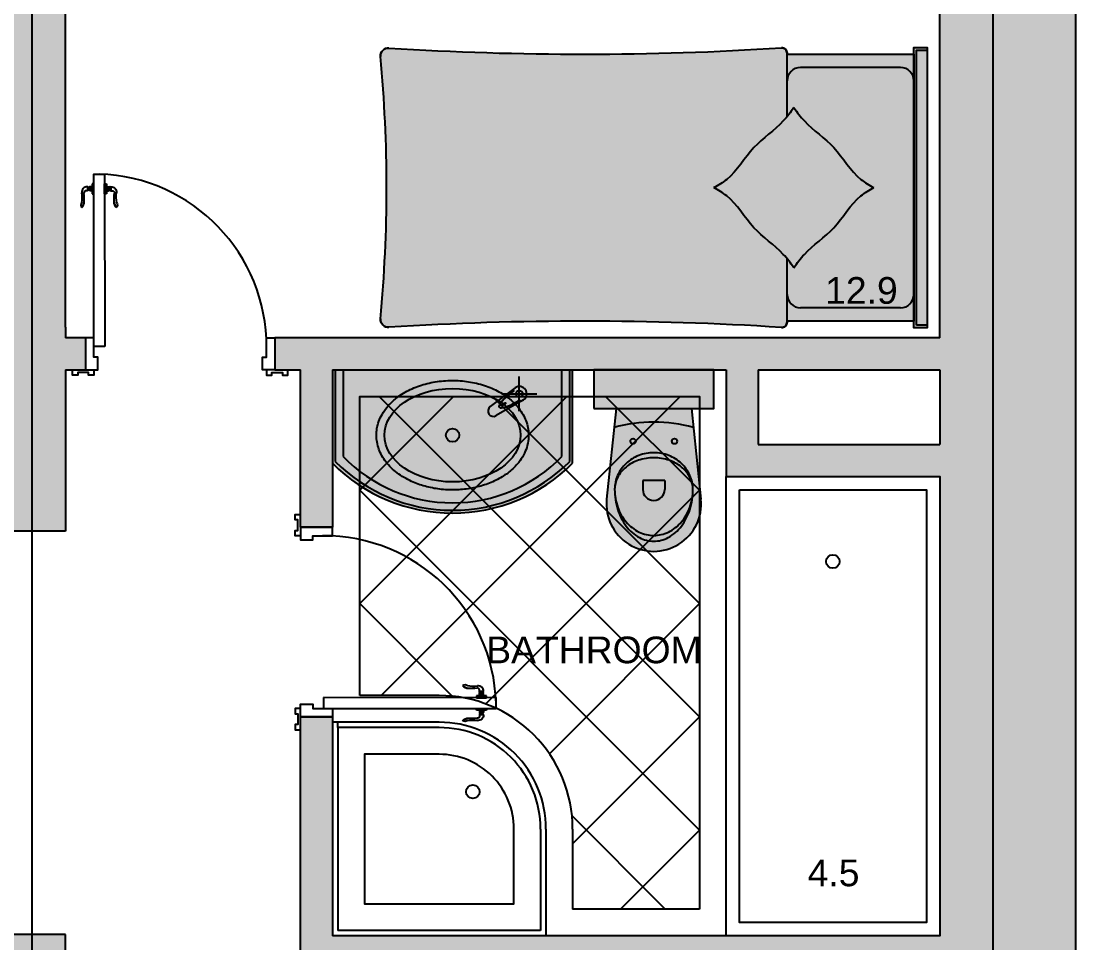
# Model space of a CAD drawing. Header units: millimetres. Extents: x 11159 to 50121, y 18346 to 37577.
# Drawn here: x 41554 to 45505, y 28550 to 32002 of the extents above; entities that cross this region are included whole.
import ezdxf

# ---------------------------------------------------------------- set-up
doc = ezdxf.new("R2010")
doc.units = ezdxf.units.MM
for name, color, linetype in [('area', 1, 'Continuous'), ('axis', 40, 'Continuous'), ('doors', 4, 'Continuous'), ('dwgmodels.com', 19, 'Continuous'), ('floor hatch', 252, 'Continuous'), ('furn1', 175, 'Continuous'), ('furnhatch', 254, 'Continuous'), ('furniture', 34, 'Continuous'), ('HATCH', 8, 'Continuous'), ('sanit', 7, 'Continuous'), ('wall', 5, 'Continuous')]:
    doc.layers.add(name, color=color, linetype=linetype)
doc.styles.get("Standard").update_dxf_attribs({"font": 'arial.ttf'})

# ---------------------------------------------------------------- blocks, each defined once
blk = doc.blocks.new('mixer4ws(plan)')
for p, q in [((0, 27.5), (116.8917906909264, 20)), ((0, -27.5), (116.8917906909264, -20))]:
    blk.add_line(p, q)
for centre, radius, start, end in [((0, 0), 27.5, 45.26509570862078, 314.7349042913792), ((0, 0), 24.5, 55.0340484638193, 65.91049388815965), ((15.18687301172031, 21.71655792537786), 2, 235.0340484630679, 267.8470974478014), ((116.8917906909264, 0), 20, 270, 90), ((0, 0), 24.5, 294.0895061118403, 304.9659515361807), ((15.18687301169484, -21.7165579253724), 2, 92.15290255282541, 124.9659515364113)]:
    blk.add_arc(centre, radius, start, end)
blk.add_ellipse((0, 0), major_axis=(90.30317867782287, 0), ratio=0.2214761461648493, start_param=4.880524547336707, end_param=7.685846067022384)
blk.add_ellipse((70.30317867782287, -9.095e-13), major_axis=(-10, 0), ratio=0.2)
blk = doc.blocks.new('fh')
h = blk.add_hatch(color=254)
edge = h.paths.add_edge_path()
edge.add_line((0, 450), (0, -450))
edge.add_line((0, -450), (-350, -450))
edge.add_arc((98.36429724347545, 0), 635.2405395293498, 134.8956784407616, 225.1043215592384, ccw=False)
edge.add_line((-350, 450), (0, 450))
blk.add_line((0, 450), (0, -450))
at = {"layer": 'sanit'}
for p, q in [((0, 450), (-350, 450)), ((0, 439), (-343.0498246804927, 439)), ((-350, -450), (0, -450)), ((-343.0498246804927, -439), (0, -439))]:
    blk.add_line(p, q, dxfattribs=at)
at = {"layer": 'sanit', "color": 30}
for p, q in [((0, 410), (-324.5766775833908, 410)), ((-324.5766775833908, -410), (0, -410))]:
    blk.add_line(p, q, dxfattribs=at)
at = {"layer": 'sanit', "color": 6, "ltscale": 7}
for p, q in [((-90, -184.6555987166939), (-90, -315.3444012833061)), ((-155.3444012833061, -250), (-24.65559871669393, -250))]:
    blk.add_line(p, q, dxfattribs=at)
at = {"layer": 'sanit'}
blk.add_circle((-244.9999173157848, 0), 25, dxfattribs=at)
at = {"layer": 'sanit', "ltscale": 7}
blk.add_circle((-90, -250), 12.71164712021709, dxfattribs=at)
at = {"layer": 'sanit'}
for centre, radius, start, end in [((98.36429724347545, 0), 635.2405395293498, 134.8956784406788, 225.1043215593212), ((91.43758126430293, 1.164153e-10), 617.657110310276, 134.7040022666926, 225.2959977333074)]:
    blk.add_arc(centre, radius, start, end, dxfattribs=at)
at = {"layer": 'sanit', "color": 30}
blk.add_arc((72.64943906184999, 5.82077e-11), 570.8665235686553, 134.0934033173231, 225.9065966826769, dxfattribs=at)
at = {"layer": 'sanit'}
blk.add_ellipse((-244.9999173157848, 0), major_axis=(0.001224676307221221, 255.0000982591156), ratio=0.6862739210982778, dxfattribs=at)
at = {"layer": 'sanit', "color": 30}
blk.add_open_spline([(-244.9985485600191, 285.0000982587808), (-251.579324528866, 285.0001298639108), (-258.1599661480868, 284.5665085021174), (-273.5649054977112, 282.5348557741381), (-282.3507054424845, 280.5757723392453), (-299.5597466940526, 275.1591809214442), (-307.9826966077671, 271.7026108350256), (-324.3140259380452, 263.4126307048136), (-332.2227158613969, 258.5799128408544), (-347.4190503069549, 247.6727110446664), (-354.7071791455965, 241.5984974746243), (-368.5878917021328, 228.3421497942181), (-375.1808480293839, 221.1600039429613), (-394.3273745884653, 197.5345541012939), (-405.6281616786728, 179.4631144366576), (-422.7923570148996, 143.9395571085042), (-429.2803449986968, 127.0131575517007), (-439.6967822099105, 91.7813181077363), (-443.6247278930969, 73.47609514935175), (-448.8170293526491, 36.17484841012629), (-450.0810640224372, 17.17954215832287), (-449.9105019393028, -20.78921383607667), (-448.4759162020055, -39.76180550700519), (-442.9471269365749, -76.97300464124419), (-438.8532630151603, -95.21091438521398), (-428.1136093920795, -130.2656921118614), (-421.4683221025043, -147.0823898723465), (-405.7886257604696, -178.6473386569996), (-396.7542296767933, -193.3963770397822), (-376.5031134578167, -220.2105486486689), (-365.2842340075294, -232.277152940922), (-344.7365368650062, -249.8573900472838), (-335.9100597084616, -256.2405441477313), (-317.4941184166819, -267.2312598610297), (-307.9037473455537, -271.8377572759637), (-288.1689989070292, -279.0743611670914), (-278.0248208572739, -281.7025558198802), (-259.1388454507105, -284.5843052180135), (-250.4369542252389, -285.1531913724029), (-233.0581981856376, -284.7765001309454), (-224.3824094177107, -283.8310169677716), (-207.2575797747122, -280.4649700502632), (-198.8092251119087, -278.045105142286), (-182.3087425111444, -271.8213301755604), (-174.2566586670582, -268.0182120418758), (-158.6745816260809, -259.14617572719), (-151.1442312606378, -254.0777486581355), (-136.6937695426168, -242.8001116816886), (-129.7732461297419, -236.5910515565774), (-110.6076117589255, -217.0338573291083), (-99.25778168387478, -202.3354988390347), (-79.34342033416033, -170.0441215840401), (-70.77752283547306, -152.4490167862386), (-56.67283895809669, -115.204550077091), (-51.13473463937407, -95.55489519634284), (-43.25876852573128, -55.10162384895375), (-40.92158622527495, -34.29894651123323), (-39.52541302755708, 7.512740399863105), (-40.46655452623963, 28.52037096687127), (-45.59614886331838, 69.78464118845295), (-49.78413053957047, 90.04007191635901), (-61.27278976672096, 128.8741137922625), (-68.57265681453282, 147.4523811310646), (-86.06753179623047, 182.064023892337), (-96.26262401853455, 198.0987497812603), (-116.3025166375446, 223.1043846232351), (-125.5613626837148, 232.8316716951667), (-145.3632435597829, 250.0893431563163), (-155.9083943490405, 257.6193797329906), (-175.3904381608008, 268.6263514060993), (-184.1048962746863, 272.6415862591821), (-201.9778068822343, 279.0524085544166), (-211.1361062242649, 281.4468269805657), (-228.546934401209, 284.3216896644444), (-236.7725337801385, 285.0000587520772), (-244.9985485600191, 285.0000982587808)], degree=3, knots=[0, 0, 0, 0, 0.0902653977134952, 0.0902653977134952, 0.2127414886783133, 0.2127414886783133, 0.3352175796431313, 0.3352175796431313, 0.4576936706079494, 0.4576936706079494, 0.5801697615727675, 0.5801697615727675, 0.7026458525375855, 0.7026458525375855, 0.9573566777619018, 0.9573566777619018, 1.164020774990034, 1.164020774990034, 1.370684872218165, 1.370684872218165, 1.577348969446297, 1.577348969446297, 1.784013066674429, 1.784013066674429, 1.99067716390256, 1.99067716390256, 2.197341261130692, 2.197341261130692, 2.404005358358824, 2.404005358358824, 2.610669455586955, 2.610669455586955, 2.752866286060256, 2.752866286060256, 2.895063116533557, 2.895063116533557, 3.037259947006857, 3.037259947006857, 3.156470105311757, 3.156470105311757, 3.275680263616657, 3.275680263616657, 3.394890421921557, 3.394890421921557, 3.514100580226458, 3.514100580226458, 3.633310738531358, 3.633310738531358, 3.752520896836258, 3.752520896836258, 3.980335035113517, 3.980335035113517, 4.208149173390776, 4.208149173390776, 4.435963311668035, 4.435963311668035, 4.663777449945295, 4.663777449945295, 4.891591588222554, 4.891591588222554, 5.119405726499814, 5.119405726499814, 5.347219864777073, 5.347219864777073, 5.575034003054332, 5.575034003054332, 5.744168869473015, 5.744168869473015, 5.913303735891697, 5.913303735891697, 6.041828340585977, 6.041828340585977, 6.170352945280257, 6.170352945280257, 6.283185307179586, 6.283185307179586, 6.283185307179586, 6.283185307179586], dxfattribs=at)
at = {"layer": 'sanit', "rotation": 123.6017384872103}
blk.add_blockref('mixer4ws(plan)', (-90.00000000005821, -250), dxfattribs=at)
blk = doc.blocks.new('lavatory')
for p, q in [((-141.229536177555, 0), (-176.5452352575921, 339.1144103210827)), ((141.229536177555, 0), (176.5452352575921, 339.1144103210827)), ((-41.18985294940103, 270.0315676880382), (-41.18985294940103, 303.1903332884867)), ((41.18985294940103, 270.0315676880382), (41.18985294940103, 303.1903332884867)), ((-41.18985294940103, 270.0315676880382), (41.18985294940103, 270.0315676880382)), ((141.229536177555, 0), (-141.229536177555, 0))]:
    blk.add_line(p, q)
for centre in [(-77.5, 122.5582073826372), (77.5, 122.5582073826372)]:
    blk.add_circle(centre, 9.947200409575089)
for centre, radius, start, end in [((0, 357.5), 177.5, 354.0545942171565, 185.9454057828435), ((21.62407606023407, 345.6460996881287), 156.9698994546501, 118.7319934360246, 142.9262309494754), ((0, 349.9402513975219), 125.3615618255364, 90, 115.9501514727316), ((0, 349.9402513975219), 125.3615618255364, 90, 115.9501514727316), ((0, 385.0909773136409), 111.9865799200681, 90, 118.7319934360246), ((0, 385.0909773136373), 111.986579920071, 61.2680065639754, 90), ((0, 349.9402513975219), 125.3615618255362, 64.04984852726835, 90), ((0, 349.9402513975219), 125.3615618255362, 64.04984852726835, 90), ((-21.6240760602368, 345.6460996881251), 156.9698994546542, 37.07376905052457, 61.2680065639754), ((55.66044385162331, 319.9290836713444), 199.6294733535794, 142.9262309494754, 162.6214841024947), ((11.01245436612226, 327.311427366767), 150.5277659131767, 115.9501514727316, 139.597488109899), ((11.01245436612226, 327.311427366767), 150.5277659131767, 115.9501514727316, 139.597488109899), ((-11.01245436612317, 327.311427366767), 150.5277659131773, 40.40251189010098, 64.04984852726835), ((-11.01245436612317, 327.311427366767), 150.5277659131773, 40.40251189010098, 64.04984852726835), ((-55.66044385161968, 319.9290836713481), 199.6294733535757, 17.3785158975053, 37.07376905052457), ((28.22334698163468, 312.6625085217493), 173.1287758010254, 139.597488109899, 160.5796588757291), ((28.22334698163468, 312.6625085217493), 173.1287758010254, 139.597488109899, 160.5796588757291), ((-28.22334698163377, 312.6625085217493), 173.1287758010238, 19.42034112427095, 40.40251189010098), ((-28.22334698163377, 312.6625085217493), 173.1287758010238, 19.42034112427095, 40.40251189010098), ((109.3081426942208, 303.1390030998773), 255.8431940692776, 162.6214841024947, 180), ((55.23619285210043, 303.1390030998773), 201.7712442271568, 160.5796588757291, 180), ((55.23619285209952, 303.1390030998773), 201.7712442271563, 160.5796588757291, 180), ((-109.3081426942172, 303.1390030998773), 255.8431940692732, 0, 17.3785158975053), ((-55.23619285209952, 303.1390030998773), 201.7712442271561, 0, 19.42034112427095), ((-55.23619285209952, 303.1390030998773), 201.7712442271561, 0, 19.42034112427095), ((0, 303.1903332884867), 41.18985294940126, 0, 180), ((-49.76633747674623, 303.1390030998773), 96.76871389831007, 180, 207.0950218915995), ((-17.23642158790972, 303.1390030998773), 129.2986297871467, 180, 203.812720662205), ((-17.23642158790972, 303.1390030998773), 129.2986297871467, 180, 203.812720662205), ((17.23642158790699, 303.1390030998773), 129.2986297871492, 336.187279337795, 0), ((17.23642158790699, 303.1390030998773), 129.2986297871497, 336.187279337795, 0), ((49.76633747674805, 303.1390030998773), 96.7687138983083, 332.9049781084005, 0), ((-25.74962041127583, 315.4263451534098), 123.7461391524615, 207.0950218915995, 231.0057553817403), ((-8.871953586443851, 306.830391580439), 138.4414233351806, 203.812720662205, 226.8145895476242), ((-8.871953586443851, 306.830391580439), 138.4414233351806, 203.812720662205, 226.8145895476242), ((25.74962041127765, 315.4263451534061), 123.7461391524589, 308.9942446182596, 332.9049781084005), ((8.871953586442032, 306.8303915804427), 138.4414233351832, 313.1854104523758, 336.187279337795), ((8.871953586442032, 306.8303915804427), 138.4414233351832, 313.1854104523758, 336.187279337795), ((-10.15652318442062, 334.6861720145716), 148.526889985479, 231.0057553817403, 251.4608832250258), ((-3.486560963949159, 312.5681794092779), 146.3106458423402, 226.8145895476242, 248.755213160025), ((-3.486560963949159, 312.5681794092779), 146.3106458423402, 226.8145895476242, 248.755213160025), ((3.486560963950978, 312.5681794092779), 146.3106458423381, 291.244786839975, 313.1854104523758), ((3.486560963950978, 312.5681794092779), 146.3106458423381, 291.244786839975, 313.1854104523758), ((10.15652318441335, 334.6861720145789), 148.5268899854906, 288.5391167749742, 308.9942446182596), ((0, 364.9720899612294), 180.4704619377112, 251.4608832250258, 270), ((0, 321.5362715695701), 155.9326406641434, 248.755213160025, 270), ((0, 321.5362715695701), 155.9326406641434, 248.755213160025, 270), ((0, 364.9720899612439), 180.4704619377249, 270, 288.5391167749742), ((0, 321.5362715695665), 155.9326406641413, 270, 291.244786839975), ((0, 321.5362715695665), 155.9326406641413, 270, 291.244786839975), ((0, 614.8948798956553), 563.729073253548, 254.7123836407799, 285.2876163592201)]:
    blk.add_arc(centre, radius, start, end)
blk = doc.blocks.new('t')
at = {"layer": 'furn1', "linetype": 'ByBlock'}
h = blk.add_hatch(color=254, dxfattribs=at)
h.paths.add_polyline_path([(-144.9999999999982, 141.2295361775841), (-484.1144103210827, 176.5452352576212, 1.109549002515455), (-484.1144103210827, -176.545235257563), (-145, -141.2295361775268)])
h.paths.add_polyline_path([(-1.819e-12, 224.9999999999854), (-145, 224.9999999999854), (-144.9999999999982, -224.9999999999854), (1.819e-12, -224.9999999999864)])
at = {"layer": 'furniture'}
blk.add_lwpolyline([(-145, 225.0000000000146), (-145, -224.9999999999854), (0, -224.9999999999854), (0, 224.9999999999854), (-145, 224.9999999999854)], dxfattribs=at)
at = {"layer": 'furniture', "rotation": 90}
blk.add_blockref('lavatory', (-145, 2.91038e-11), dxfattribs=at)
blk = doc.blocks.new('door-handle')
at = {"color": 0}
for p, q in [((-32, 10), (-32, -10.00000000000728)), ((-30, 9), (-32, 9)), ((-30, 9), (-30, -9)), ((-19, 9), (-21, 9)), ((-21, 9), (-21, -9)), ((-19, 10), (-19, -10.00000000000728)), ((-9, 10), (-19, 10)), ((0, 25), (-9, 25)), ((-9, 25), (-9, -25)), ((0, -25), (0, 25)), ((-32, -10.00000000000364), (-40.34172901356942, -10.00000000000364)), ((-30, -9), (-32, -9)), ((-19, -9), (-21, -9)), ((-9, -10), (-19, -10.00000000000364)), ((-9, -25), (0, -25)), ((-61.67027487228916, -93.05419732806331), (-60.75208368415406, -94.01785612024833))]:
    blk.add_line(p, q, dxfattribs=at)
for centre, radius, start, end in [((-34.46362960745319, -14.92424038324498), 25.04570281554129, 84.35495152263769, 191.5747182569977), ((-25.49999999999818, 16.17089144310557), 8.465913068820786, 237.8902061553035, 302.1097938446965), ((-242.8306956194119, -39.24300342557399), 184.8403687438857, 350.5395445302115, 5.991388819178432), ((-39.67183528947498, -19.52468724937171), 9.54821579143467, 85.9768775786792, 192.3256840784366), ((-595.5908857967352, -61.5688183318307), 548.0530142172786, 359.6930381090062, 4.186108045202766), ((-25.49999999999818, -16.17089144310921), 8.465913068820786, 57.89020615530352, 122.1097938446965), ((-38.8885466585707, -82.44414781276464), 25.13126123219481, 149.3293529319171, 204.972632821159), ((-91.0594398050871, -62.15080612508973), 42.64671855244374, 313.5613391426849, 358.1691581681099), ((-90.1706845965, -63.14248529410906), 42.64671855244374, 313.5613391426849, 358.1691581681099)]:
    blk.add_arc(centre, radius, start, end, dxfattribs=at)
blk = doc.blocks.new('s-bed (pl)')
at = {"layer": 'furnhatch'}
h = blk.add_hatch(color=256, dxfattribs=at)
edge = h.paths.add_edge_path()
edge.add_line((-503.6632932841685, -525.0000000000168), (-500, -525.0000000000155))
edge.add_line((-500, -525.0000000000155), (-500, -49.99999999998295))
edge.add_line((-500, -49.99999999998295), (-524.9999999999909, -49.99999999998295))
edge.add_line((-524.9999999999909, -49.99999999998295), (-524.9999999999909, -1.73941e-11))
edge.add_line((-524.9999999999909, -1.73941e-11), (524.9999999999909, 1.75078e-11))
edge.add_line((524.9999999999909, 1.75078e-11), (524.9999999999927, -49.99999999998261))
edge.add_line((524.9999999999927, -49.99999999998261), (500, -49.99999999998295))
edge.add_line((500, -49.99999999998295), (500.0000000000091, -524.999999999983))
edge.add_line((500.0000000000091, -524.999999999983), (503.6632932841876, -524.9999999999811))
edge.add_arc((503.6632932841867, -544.9999999999832), 20.00000000000205, -3.651804282123976, 89.99999999999739, ccw=False)
edge.add_arc((12137.50000000721, -1287.499999999759), 11637.50671321683, 176.3481957178755, 183.5917142279947)
edge.add_arc((492.9106223706731, -2018.424845105317), 29.99999999992729, -92.70295393638878, 3.5917142282748955, ccw=False)
edge.add_arc((2.210072e-10, -7200.292118481752), 5175.292118481748, 84.55042475752539, 95.44957524247462)
edge.add_arc((-492.9106223706394, -2018.424845105367), 29.99999999989726, 176.4082857719182, 272.70295393717225, ccw=False)
edge.add_arc((-12137.49999999738, -1287.500000000148), 11637.50671320707, 356.4082857720034, 363.6518042821252)
edge.add_arc((-503.6632932841667, -545.0000000000202), 20.00000000000297, 90.00000000000517, 183.6518042845271, ccw=False)
at = {"color": 0, "linetype": 'ByBlock'}
for p, q in [((-449.9999999999991, -100.0000000000157), (-449.9999999999918, -475.0000000000157)), ((450, -99.99999999998397), (450.0000000000073, -474.9999999999839)), ((-266.5257858403274, -525.000000000012), (-503.6632932841685, -525.0000000000166)), ((503.6632932841894, -524.999999999983), (266.5257858403447, -524.9999999999873))]:
    blk.add_line(p, q, dxfattribs=at)
for points in [[(524.9999999999927, -49.99999999998261), (-524.9999999999909, -49.99999999998295), (-524.9999999999909, -1.73941e-11), (524.9999999999909, 1.75078e-11)], [(514.9999999999927, -39.99999999998272), (-514.9999999999909, -40.0000000000166), (-514.9999999999909, -1.61435e-11), (514.9999999999909, 1.73941e-11)]]:
    blk.add_lwpolyline(points, close=True, dxfattribs=at)
blk.add_lwpolyline([(-500, -525.0000000000155), (-500, -49.99999999998295), (500, -49.99999999998295), (500.0000000000091, -524.999999999983)], dxfattribs=at)
for centre, radius, start, end in [((-399.9999999999991, -100.0000000000147), 50, 90, 180), ((400, -99.99999999998488), 50, 0, 90), ((-399.9999999999918, -475.0000000000148), 50, 180, 270), ((400.0000000000073, -474.999999999985), 50, 270, 0), ((-503.6632932841685, -545.0000000000166), 19.99999999999977, 90, 183.6518042821189), ((-12137.49999999662, -1287.500000000132), 11637.5067132063, 356.408285772003, 3.651804282125376), ((12137.50000000008, -1287.499999999743), 11637.50671320972, 176.3481957178746, 183.591714227997), ((503.6632932841876, -544.9999999999827), 20.00000000000147, 356.3481957178747, 90), ((-492.9106223705376, -2018.424845105328), 29.99999999999659, 176.408285772003, 272.7029539343164), ((2.210072e-10, -7200.292118481765), 5175.292118481761, 84.5504247575254, 95.4495752424746), ((492.9106223706003, -2018.424845105289), 29.99999999999955, 267.2970460656836, 3.591714227984037)]:
    blk.add_arc(centre, radius, start, end, dxfattribs=at)
for points, knots in [([(-299.7072092059188, -499.7072092058877), (-282.6280697001665, -487.1089182667958), (-225.3829217078879, -444.8824917530247), (-157.7354313921778, -338.6833183466591), (-45.06561157251346, -279.2732168838107), (-9.511699312107021, -216.7316713607137), (3.638e-12, -199.9999999999548)], [0, 0, 0, 0, 63.40047833522584, 212.5030809578483, 369.0804236905298, 426.2689815953228, 426.2689815953228, 426.2689815953228, 426.2689815953228]), ([(299.7072092059188, -499.7072092058766), (282.6280697001653, -487.1089182667855), (225.3829217078829, -444.8824917530167), (157.7354313921699, -338.6833183466549), (45.06561157249944, -279.273216883815), (9.511699312109156, -216.7316713607134), (3.638e-12, -199.9999999999548)], [0, 0, 0, 0, 63.40047833522755, 212.503080957852, 369.0804236905279, 426.2689815953121, 426.2689815953121, 426.2689815953121, 426.2689815953121]), ([(-299.7072092059188, -499.7072092058877), (-282.628069700166, -512.305500144979), (-225.3829217078854, -554.5319266587477), (-157.735431392172, -660.7311000651114), (-45.06561157250532, -720.1412015279554), (-9.511699312096725, -782.6827470510513), (1.45519e-11, -799.4144184118102)], [0, 0, 0, 0, 63.40047833522613, 212.5030809578483, 369.0804236905299, 426.2689815953232, 426.2689815953232, 426.2689815953232, 426.2689815953232]), ([(299.7072092059188, -499.7072092058766), (282.6280697001658, -512.3055001449684), (225.3829217078852, -554.5319266587395), (157.7354313921759, -660.7311000651039), (45.06561157250718, -720.1412015279479), (9.511699312119426, -782.682747051051), (1.45519e-11, -799.4144184118102)], [0, 0, 0, 0, 63.40047833522726, 212.5030809578523, 369.0804236905284, 426.2689815953129, 426.2689815953129, 426.2689815953129, 426.2689815953129])]:
    blk.add_open_spline(points, degree=3, knots=knots, dxfattribs=at)
at = {"layer": 'dwgmodels.com'}
blk.add_lwpolyline([(-503.6632932841685, -525.0000000000168), (-500, -525.0000000000155), (-500, -49.99999999998295), (-524.9999999999909, -49.99999999998295), (-524.9999999999909, -1.73941e-11), (524.9999999999909, 1.75078e-11), (524.9999999999927, -49.99999999998261), (500, -49.99999999998295), (500.0000000000091, -524.999999999983), (503.6632932841876, -524.9999999999811, -0.4330070359750767), (523.6226842464657, -546.2738572977155, 0.0316163400343468), (522.85169632201, -2016.545459398174, -0.4467701699060222), (491.4958838907951, -2048.391468455791, 0.0475923994940201), (-491.4958838903531, -2048.391468455791, -0.4467701699091124), (-522.8516963219527, -2016.545459398326, 0.0316163400343578), (-523.622684246393, -546.2738572985897, -0.4330070359875071), (-503.6632932841685, -525.0000000000168), (-500, -525.0000000000155)], format="xyb", dxfattribs=at)

msp = doc.modelspace()

# ---------------------------------------------------------------- hatches: boundary and pattern name
at = {"layer": 'HATCH', "true_color": 0x2b2b2b}
h = msp.add_hatch(color=250, dxfattribs=at)
h.dxf.hatch_style = 1
h.paths.add_polyline_path([(38584.9003107828, 23756.37710312664), (38119.9003107828, 23756.37710312664), (38119.9003107828, 24551.33275666475), (37869.9003107828, 24551.33275666475), (37869.9003107828, 24356.37710312664), (36639.9003107828, 24356.37710312664), (36639.9003107828, 23846.37710312664), (37684.9003107828, 23846.37710312664), (37684.9003107828, 23246.37710312664), (38584.9003107828, 23246.37710312664)])
h.paths.add_polyline_path([(35129.9003107828, 24356.37710312664), (34594.9003107828, 24356.37710312664), (34594.9003107828, 28296.37710312664), (36414.90030955445, 28296.37710312664), (36414.90030955445, 28896.37710312664), (37869.90031078279, 28896.37710312665), (37869.9003107828, 25361.33275666475), (38119.9003107828, 25361.33275666475), (38119.9003107828, 30696.37710312664), (40509.9003107828, 30696.37710312665), (40509.90031078282, 30816.37710312665), (38119.9003107828, 30816.37710312664), (38119.9003107828, 31066.37710312664), (37869.9003107828, 31066.37710312664), (37869.9003107828, 30816.37710312663), (37219.90031078282, 30816.37710312663), (37219.90031078282, 30696.37710312663), (37869.9003107828, 30696.37710312663), (37869.90031078279, 29016.37710312665), (36414.90030955445, 29016.37710312664), (36414.90030955445, 29366.37714497871), (36294.90030955446, 29366.37714497871), (36294.90030955445, 28416.37710312666), (34594.90031078283, 28416.37710312664), (34594.90031078282, 28801.37710312664), (34084.9003107828, 28801.37710312664), (34084.9003107828, 23846.37710312664), (35129.9003107828, 23846.37710312664)])
h.paths.add_polyline_path([(42949.9003107828, 24356.37710312664), (41719.90031078277, 24356.37710312664), (41719.90031078279, 27856.37710312666), (41794.9003107828, 27856.37710312666), (41794.9003107828, 27976.37710312666), (41719.90031078277, 27976.37710312666), (41719.90031078277, 28581.37710312666), (41469.90031078279, 28581.37710312666), (41469.9003107828, 23756.37710312664), (41004.9003107828, 23756.37710312664), (41004.9003107828, 23246.37710312664), (41904.9003107828, 23246.37710312664), (41904.9003107828, 23846.37710312664), (42949.9003107828, 23846.37710312664)])
h.paths.add_polyline_path([(45504.9003107828, 35266.37710312664), (44249.9003107828, 35266.37710312664), (44249.9003107828, 34756.37710312664), (44994.9003107828, 34756.37710312664), (44994.9003107828, 30816.37710312666), (42504.9003107828, 30816.37710312666), (42504.9003107828, 30696.37710312666), (42599.9003107828, 30696.37710312666), (42599.9003107828, 30106.37710312664), (42719.90031078234, 30106.37710312664), (42719.9003107828, 30696.37710312665), (44194.9003107828, 30696.37710312665), (44194.90031078282, 30296.37710312665), (44994.9003107828, 30296.37710312665), (44994.9003107828, 28576.37710312666), (42719.90031115492, 28576.37710312666), (42719.9003107828, 29396.37710312664), (42599.9003107828, 29396.37710312664), (42599.9003107828, 27976.37710312666), (42504.9003107828, 27976.37710312666), (42504.9003107828, 27856.37710312666), (42719.9003107828, 27856.37710312666), (42719.9003107828, 28456.37710312666), (44994.9003107828, 28456.37710312666), (44994.9003107828, 24356.37710312664), (44459.9003107828, 24356.37710312664), (44459.9003107828, 23846.37710312664), (45504.90031078279, 23846.37710312664)])
h.paths.add_polyline_path([(44994.9003107828, 30416.37710312665), (44314.90031078282, 30416.37710312666), (44314.9003107828, 30696.37710312665), (44994.9003107828, 30696.37710312665)], flags=16)
h.paths.add_polyline_path([(41719.9003107828, 34756.37710312664), (42539.9003107828, 34756.37710312664), (42539.9003107828, 35266.37710312664), (40649.9003107828, 35266.37710312664), (40649.9003107828, 34756.37710312664), (41469.9003107828, 34756.37710312664), (41469.90031078282, 30816.37710312665), (41319.90031078282, 30816.37710312665), (41319.9003107828, 30696.37710312665), (41469.90031078282, 30696.37710312665), (41469.90031078279, 30091.37710312666), (41719.90031078289, 30091.37710312666), (41719.9003107828, 30696.37710312666), (41794.9003107828, 30696.37710312666), (41794.9003107828, 30816.37710312666), (41719.90031078279, 30816.37710312666), (41719.90031078279, 30856.37710312666)])
h.paths.add_polyline_path([(36509.90031078282, 30816.37710312663), (34594.9003107828, 30816.37710312663), (34594.9003107828, 34756.37710312664), (35339.90031078282, 34756.37710312663), (35339.90031078282, 35266.37710312664), (34084.9003107828, 35266.37710312664), (34084.9003107828, 30311.37710312664), (34594.9003107828, 30311.37710312664), (34594.9003107828, 30696.37710312663), (36294.90030955448, 30696.37710312663), (36294.90030955448, 30076.37714497871), (36414.90030955446, 30076.37714497871), (36414.90030955448, 30696.37710312663), (36509.90031078282, 30696.37710312663)])
h.paths.add_polyline_path([(38939.9003107828, 35266.37710312664), (37049.90031078282, 35266.37710312664), (37049.90031078282, 34756.37710312664), (37869.90031078282, 34756.37710312664), (37869.90031078282, 34506.37710312664), (38119.90031078277, 34506.37710312664), (38119.90031078277, 34756.37710312664), (38939.9003107828, 34756.37710312664)])
h.paths.add_polyline_path([(38497.03234513875, 36456.37710312664), (38097.03234513875, 36456.37710312664), (38097.03234513875, 36056.37710312664), (38497.03234513875, 36056.37710312664)])
h.paths.add_polyline_path([(41492.76827642685, 36456.37710312664), (41092.76827642685, 36456.37710312664), (41092.76827642685, 36056.37710312664), (41492.76827642685, 36056.37710312664)])

# ---------------------------------------------------------------- linework, layer by layer
at = {"layer": 'axis'}
for p, q in [((41594.9003107828, 18746.37710312664), (41594.9003107828, 35956.37710312664)), ((45194.9003107828, 18746.37710312664), (45194.9003107828, 35956.37710312664))]:
    msp.add_line(p, q, dxfattribs=at)
at = {"layer": 'doors'}
for centre, start, end in [((41826.90031078274, 30783.37710312741), 359.6895769873508, 88.27295926884261), ((42686.90031078309, 29428.37710312658), 1.727040731157599, 90.31042301264917)]:
    msp.add_arc(centre, 646.2935802655704, start, end, dxfattribs=at)
at = {"layer": 'floor hatch', "linetype": 'ByBlock'}
for p, q in [((43597.84403593509, 30596.37710312665), (42822.10810464702, 29820.64117183858)), ((43173.57996722317, 30596.37710312665), (42822.10810464702, 30244.9052405505)), ((44094.9003107828, 29396.37710312665), (42894.9003107828, 30596.37710312665)), ((44022.10810464702, 30596.37710312665), (42902.10810464705, 29476.37710312667)), ((44094.9003107828, 29820.64117183858), (43319.16437949473, 30596.37710312665)), ((44094.9003107828, 30244.9052405505), (43743.42844820666, 30596.37710312665)), ((44094.9003107828, 28972.11303441472), (42822.10810464702, 30244.9052405505)), ((44094.9003107828, 30244.9052405505), (43294.78870699868, 29444.79363676639)), ((43168.76573182132, 29473.98354466426), (42822.10810464702, 29820.64117183858)), ((44094.9003107828, 29820.64117183858), (43532.72622957635, 29258.46709063213)), ((44094.9003107828, 29396.37710312664), (43619.90031108547, 28921.37710342931)), ((43966.37217335892, 28676.37710312666), (43617.50675265778, 29025.24252382779)), ((43619.90031108547, 28976.37710312667), (43619.90031108547, 28676.37710312666)), ((44094.90031078279, 28972.11303441471), (43799.16437949474, 28676.37710312666)), ((44094.9003107828, 28676.37710312666), (43619.90031108547, 28676.37710312666))]:
    msp.add_line(p, q, dxfattribs=at)
for points in [[(42822.10810464702, 29476.37710312667), (42822.10810464702, 30596.37710312665), (44094.9003107828, 30596.37710312665), (44094.9003107828, 28676.37710312666)], [(43119.90031112019, 29476.37710312667), (42822.10810464702, 29476.37710312667)], [(43119.90031112019, 29256.37710312667), (42839.90031115491, 29256.37710312667), (42839.90031115491, 28696.37710312666), (43399.90031108547, 28696.37710312666), (43399.90031108547, 28976.38151277694)]]:
    msp.add_lwpolyline(points, dxfattribs=at)
for centre in [(44594.42517906541, 29978.17133298746), (43246.11239641208, 29116.07518507262)]:
    msp.add_circle(centre, 25.29627741256263, dxfattribs=at)
for radius in [500.000000000004, 280.0000000000024]:
    msp.add_arc((43119.90031112019, 28976.37710312667), radius, 359.9992450767084, 90, dxfattribs=at)
at = {"layer": 'furniture', "color": 34, "linetype": 'ByBlock'}
for p, q in [((42739.90031115491, 29356.37710312667), (42739.90031115491, 29376.37710312667)), ((43499.90031108547, 28976.37710312666), (43499.90031108547, 28596.37710312666)), ((43519.90031108547, 28976.37710312667), (43519.90031108547, 28576.37710312666)), ((43519.90031108548, 28576.37710312666), (42719.90031115492, 28576.37710312666)), ((43499.90031108547, 28596.37710312666), (42739.90031115492, 28596.37710312666))]:
    msp.add_line(p, q, dxfattribs=at)
for points in [[(41866.90031078193, 30783.37710312741), (41826.90031078274, 30783.37710312741), (41826.37829559908, 31429.37710312741), (41866.37829559826, 31429.37710312741), (41866.90031078193, 30783.37710312741)], [(41794.9003107828, 30816.37710312712), (41794.9003107828, 30696.37710312712), (41841.9003107828, 30696.37710312712), (41841.9003107828, 30743.37710312735), (41826.9003107828, 30743.37710312735), (41826.90031078274, 30816.37710312666), (41794.9003107828, 30816.37710312666)], [(42504.9003107828, 30816.37710312712), (42504.9003107828, 30696.37710312712), (42457.9003107828, 30696.37710312712), (42457.90031078274, 30743.37710312735), (42472.90031078274, 30743.37710312735), (42472.90031078286, 30816.37710312666), (42504.9003107828, 30816.37710312666)], [(41826.9003107828, 30696.37710312764), (41826.9003107828, 30676.37710312764), (41806.90031078274, 30676.37710312764), (41806.90031078269, 30686.37710312764), (41766.90031078274, 30686.37710312764), (41766.90031078274, 30676.37710312764), (41746.90031078274, 30676.37710312764), (41746.90031078274, 30696.37710312712)], [(42472.90031078274, 30696.3771031277), (42472.90031078274, 30676.3771031277), (42492.90031078274, 30676.3771031277), (42492.90031078286, 30686.3771031277), (42532.9003107828, 30686.3771031277), (42532.9003107828, 30676.3771031277), (42552.9003107828, 30676.3771031277), (42552.9003107828, 30696.37710312718)], [(42599.90031078339, 30074.37710312658), (42579.90031078339, 30074.37710312658), (42579.90031078339, 30094.37710312658), (42589.90031078339, 30094.3771031267), (42589.90031078339, 30134.37710312664), (42579.90031078339, 30134.37710312664), (42579.90031078339, 30154.37710312664), (42599.90031078286, 30154.37710312664)], [(42719.9003107828, 30106.37710312664), (42599.9003107828, 30106.37710312664), (42599.9003107828, 30059.37710312664), (42646.90031078304, 30059.37710312658), (42646.90031078304, 30074.37710312658), (42719.90031078234, 30074.3771031267), (42719.90031078234, 30106.37710312664)], [(42719.9003107828, 29396.37710312664), (42599.9003107828, 29396.37710312664), (42599.9003107828, 29443.37710312664), (42646.90031078304, 29443.37710312664), (42646.90031078304, 29428.37710312664), (42719.90031078234, 29428.37710312658), (42719.90031078234, 29396.37710312664)], [(42686.90031078309, 29468.37710312577), (42686.90031078309, 29428.37710312658), (43332.90031078309, 29427.85508794291), (43332.90031078309, 29467.8550879421), (42686.90031078309, 29468.37710312577)], [(42599.90031078333, 29428.37710312664), (42579.90031078333, 29428.37710312664), (42579.90031078333, 29408.37710312658), (42589.90031078333, 29408.37710312652), (42589.90031078333, 29368.37710312658), (42579.90031078333, 29368.37710312658), (42579.90031078333, 29348.37710312658), (42599.9003107828, 29348.37710312658)], [(43119.90031112019, 29376.37710312667), (42719.90031115491, 29376.37710312667), (42719.90031115492, 28576.37710312666)], [(43119.90031112019, 29356.37710312667), (42739.90031115491, 29356.37710312667), (42739.90031115492, 28596.37710312666)]]:
    msp.add_lwpolyline(points, dxfattribs=at)
at = {"layer": 'furniture'}
for points in [[(44194.90031078282, 30296.37710312665), (44994.9003107828, 30296.37710312665), (44994.9003107828, 28576.37710312666), (44194.90031078282, 28576.37710312666)], [(44244.90031078282, 30246.37710312665), (44944.9003107828, 30246.37710312665), (44944.9003107828, 28626.37710312666), (44244.90031078282, 28626.37710312666)]]:
    msp.add_lwpolyline(points, close=True, dxfattribs=at)
at = {"layer": 'furniture', "color": 34, "linetype": 'ByBlock'}
for radius in [400, 380.0000000000043]:
    msp.add_arc((43119.90031112019, 28976.37710312667), radius, 359.9992450767084, 90, dxfattribs=at)
at = {"layer": 'wall', "color": 5}
for p, q in [((45504.90031078279, 23846.37710312664), (45504.9003107828, 35266.37710312664)), ((41719.9003107828, 30856.37710312666), (41719.9003107828, 34756.37710312664)), ((44994.9003107828, 30816.37710312666), (44994.9003107828, 34756.37710312664)), ((41719.90031078279, 30856.37710312666), (41719.90031078279, 30816.37710312666)), ((41794.9003107828, 30816.37710312666), (41719.90031078279, 30816.37710312666)), ((41794.9003107828, 30816.37710312666), (41794.9003107828, 30696.37710312666)), ((44994.9003107828, 30816.37710312666), (42504.9003107828, 30816.37710312666)), ((42504.9003107828, 30816.37710312666), (42504.9003107828, 30696.37710312666)), ((41719.9003107828, 30696.37710312666), (41719.90031078289, 30091.37710312666)), ((41719.9003107828, 30696.37710312666), (41794.9003107828, 30696.37710312666)), ((42504.9003107828, 30696.37710312666), (42599.9003107828, 30696.37710312666)), ((42599.9003107828, 30106.37710312664), (42599.9003107828, 30696.37710312666)), ((42719.9003107828, 30696.37710312665), (44194.9003107828, 30696.37710312665)), ((42719.9003107828, 30696.37710312665), (42719.90031078234, 30106.37710312664)), ((44194.9003107828, 30696.37710312665), (44194.90031078282, 30296.37710312665)), ((44314.9003107828, 30696.37710312665), (44994.9003107828, 30696.37710312665)), ((44314.9003107828, 30696.37710312665), (44314.90031078282, 30416.37710312665)), ((44994.9003107828, 30696.37710312665), (44994.9003107828, 30416.37710312665)), ((44994.9003107828, 30696.37710312664), (44994.9003107828, 30416.37710312665)), ((44314.90031078282, 30416.37710312666), (44994.9003107828, 30416.37710312665)), ((44194.9003107828, 30296.37710312665), (44994.9003107828, 30296.37710312665)), ((44994.9003107828, 30296.37710312665), (44994.9003107828, 28576.37710312666)), ((41719.90031078289, 30091.37710312666), (41469.90031078289, 30091.37710312666)), ((42599.9003107828, 30106.37710312664), (42719.9003107828, 30106.37710312664)), ((42599.9003107828, 27976.37710312666), (42599.9003107828, 29396.37710312664)), ((42599.9003107828, 29396.37710312664), (42719.9003107828, 29396.37710312664)), ((42719.9003107828, 29396.37710312664), (42719.90031115492, 28576.37710312666)), ((41719.90031078277, 28581.37710312666), (41469.9003107828, 28581.37710312666)), ((41719.90031078277, 27976.37710312666), (41719.90031078277, 28581.37710312666)), ((44994.9003107828, 28576.37710312666), (42719.90031078279, 28576.37710312666))]:
    msp.add_line(p, q, dxfattribs=at)

# ---------------------------------------------------------------- block references
at = {"layer": 'furniture', "color": 34, "rotation": 270}
msp.add_blockref('s-bed (pl)', (44948.08782411338, 31378.53560917804), dxfattribs=at)
at = {"layer": 'furniture', "color": 34, "linetype": 'ByBlock', "xscale": 0.7530120532028377, "yscale": 0.7530120532028377, "zscale": 0.0753012053243695}
msp.add_blockref('door-handle', (41826.37829559908, 31374.48659019654), dxfattribs=at)
at = {"layer": 'furniture', "color": 34, "linetype": 'ByBlock', "zscale": 0.0753012053243695}
for p, xscale, yscale, rotation in [((41866.37829559826, 31374.48659019654), -0.753012053319253, 0.753012053319253, 359.9999999689974), ((43278.00979785222, 29467.8550879421), 0.753012053319253, 0.753012053319253, 270.0000000310026), ((43278.00979785222, 29427.85508794291), -0.7530120532028377, 0.7530120532028377, 269.9999999689974)]:
    msp.add_blockref('door-handle', p, dxfattribs=dict(at, xscale=xscale, yscale=yscale, rotation=rotation))
at = {"layer": 'furniture', "rotation": 90}
msp.add_blockref('fh', (43169.9003107828, 30696.3771031271), dxfattribs=at)
at = {"layer": 'furniture', "color": 34, "linetype": 'ByBlock', "rotation": 90}
msp.add_blockref('t', (43923.74969399994, 30696.37710312664), dxfattribs=at)

# ---------------------------------------------------------------- texts
at = {"color": 3, "linetype": 'Continuous', "insert": (43296.14120513358, 29697.21884657288), "char_height": 100, "attachment_point": 1}
msp.add_mtext('BATHROOM', dxfattribs=at)
at = {"layer": 'area', "color": 250, "linetype": 'Continuous', "char_height": 100, "attachment_point": 1}
for s, insert in [('12.9', (44565.64470473092, 31043.58404640989)), ('4.5', (44500.06946027193, 28862.055223778))]:
    msp.add_mtext(s, dxfattribs=dict(at, insert=insert))

doc.saveas('drawing.dxf')
